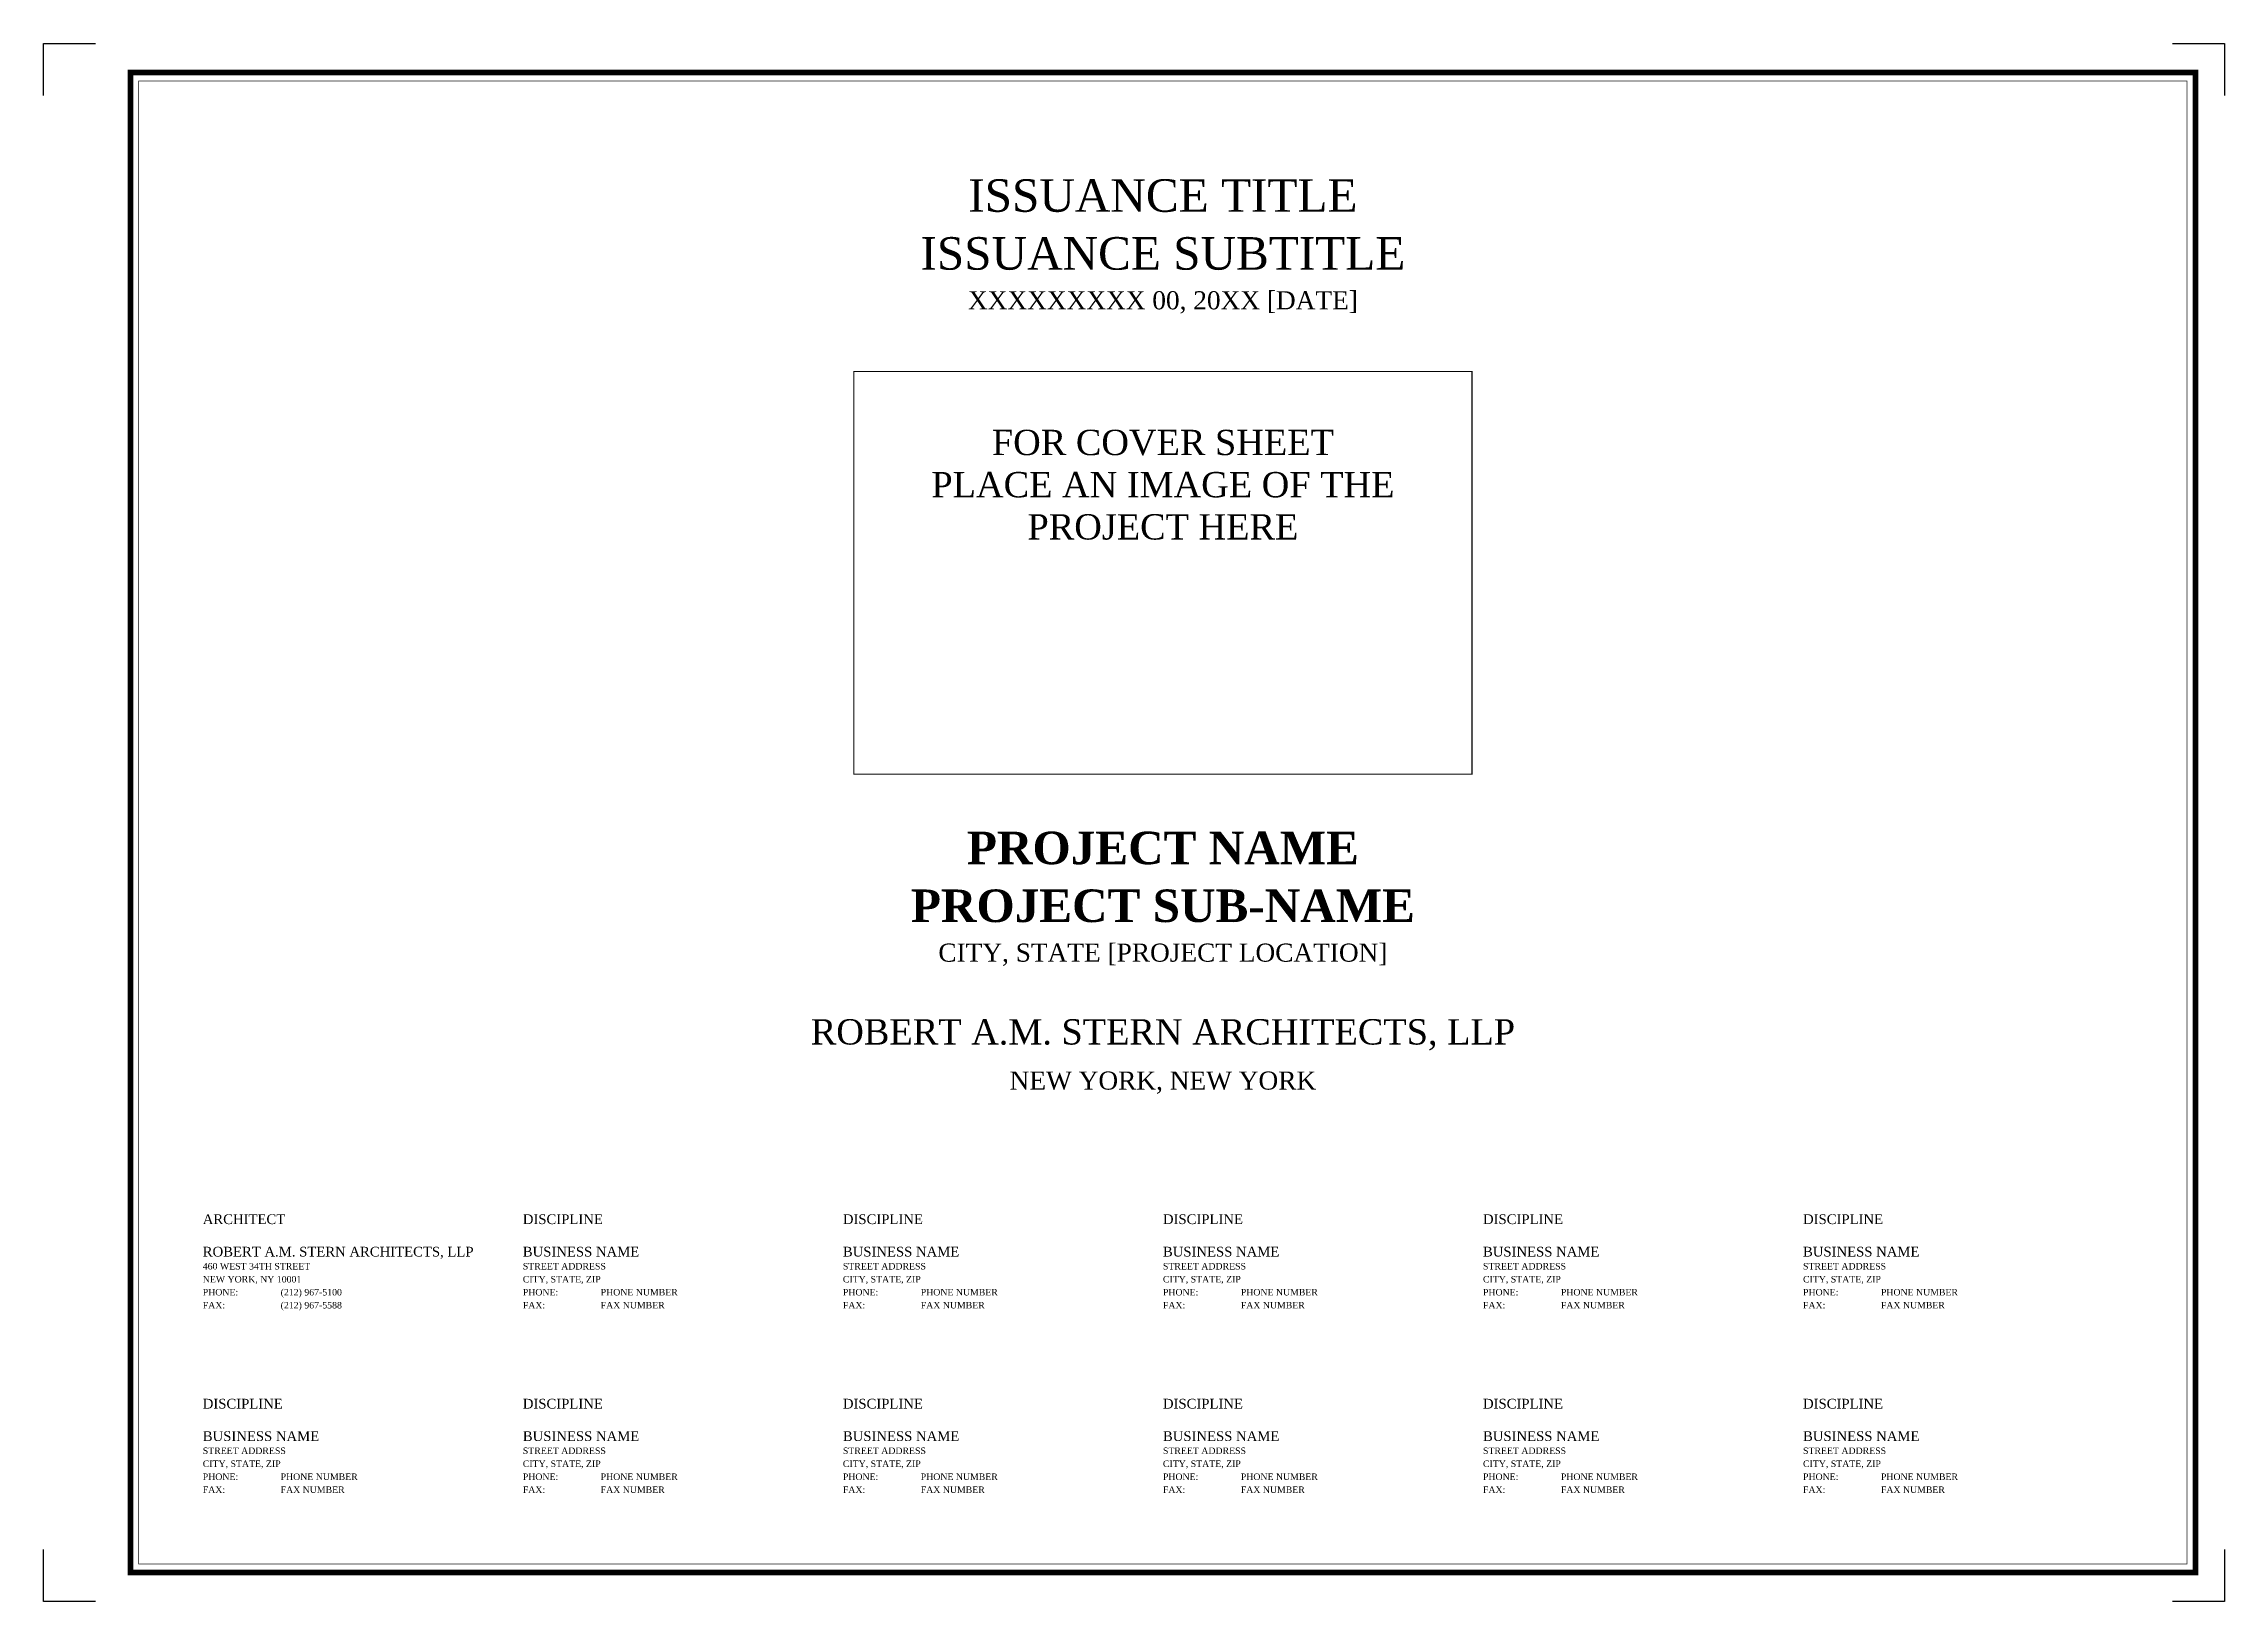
# Model space of a CAD drawing. Header units: inches. Extents: x 0 to 42, y 0 to 30.
import ezdxf
from ezdxf.enums import TextEntityAlignment as Align

# ---------------------------------------------------------------- set-up
doc = ezdxf.new("R2010")
doc.units = ezdxf.units.IN
doc.header["$LTSCALE"] = 0.03937
doc.header["$MEASUREMENT"] = 0
doc.layers.add('A-ANNO-NPLT', color=8, linetype='Continuous', plot=False)
doc.layers.add('G-Anno-Nplt', color=8, linetype='Continuous', plot=False)
doc.layers.add('A-ANNO-TTLB', color=3, linetype='Continuous')
doc.styles.add('TIMES', font='times.ttf')

# ---------------------------------------------------------------- blocks, each defined once
blk = doc.blocks.new('CONTACT INFO')
at = {"style": 'TIMES'}
for s, p in [('PHONE:', (0, 0.375)), ('FAX:', (0, 0.125))]:
    blk.add_text(s, height=0.125, dxfattribs=at).set_placement(p, align=Align.MIDDLE_LEFT)
for tag, height, p in [('DISCIPLINE', 0.1875, (0, 1.78125)), ('ADDRESSLINE1', 0.125, (0, 0.875)), ('BUSINESSNAME', 0.1875, (0, 1.15625)), ('ADDRESSLINE2', 0.125, (0, 0.625)), ('PHONENUMBER', 0.125, (1.5, 0.375)), ('FAXNUMBER', 0.125, (1.5, 0.125))]:
    blk.add_attdef(tag, text='', height=height, dxfattribs=at).set_placement(p, align=Align.MIDDLE_LEFT)

msp = doc.modelspace()

# ---------------------------------------------------------------- linework, layer by layer
at = {"layer": 'A-ANNO-NPLT', "flags": 128}
for points in [[(0, 29), (0, 30), (1, 30)], [(41, 30), (42, 30), (42, 29)], [(1, 0), (0, 0), (0, 1)], [(1, 0), (0, 0), (0, 1)], [(42, 1), (42, 0), (41, 0)]]:
    msp.add_lwpolyline(points, dxfattribs=at)
at = {"layer": 'A-ANNO-TTLB', "flags": 128}
for points, const_width in [([(41.443, 0.557), (1.672, 0.557), (1.672, 29.443), (41.443, 29.443)], 0.111), ([(41.281, 0.719), (1.833, 0.719), (1.833, 29.281), (41.281, 29.281)], 0.0128), ([(27.511, 23.687), (15.604, 23.687), (15.604, 15.93), (27.511, 15.93)], 0.0223)]:
    msp.add_lwpolyline(points, close=True, dxfattribs=dict(at, const_width=const_width))

# ---------------------------------------------------------------- block references
at = {"layer": 'A-ANNO-TTLB'}
for p, values in [((3.065, 5.579), {'FAXNUMBER': '(212) 967-5588', 'PHONENUMBER': '(212) 967-5100', 'ADDRESSLINE2': 'NEW YORK, NY 10001', 'ADDRESSLINE1': '460 WEST 34TH STREET', 'BUSINESSNAME': 'ROBERT A.M. STERN ARCHITECTS, LLP', 'DISCIPLINE': 'ARCHITECT'}), ((9.229, 5.579), {'FAXNUMBER': 'FAX NUMBER', 'PHONENUMBER': 'PHONE NUMBER', 'ADDRESSLINE2': 'CITY, STATE, ZIP', 'ADDRESSLINE1': 'STREET ADDRESS', 'BUSINESSNAME': 'BUSINESS NAME', 'DISCIPLINE': 'DISCIPLINE'}), ((15.393, 5.579), {'FAXNUMBER': 'FAX NUMBER', 'PHONENUMBER': 'PHONE NUMBER', 'ADDRESSLINE2': 'CITY, STATE, ZIP', 'ADDRESSLINE1': 'STREET ADDRESS', 'BUSINESSNAME': 'BUSINESS NAME', 'DISCIPLINE': 'DISCIPLINE'}), ((21.557, 5.579), {'FAXNUMBER': 'FAX NUMBER', 'PHONENUMBER': 'PHONE NUMBER', 'ADDRESSLINE2': 'CITY, STATE, ZIP', 'ADDRESSLINE1': 'STREET ADDRESS', 'BUSINESSNAME': 'BUSINESS NAME', 'DISCIPLINE': 'DISCIPLINE'}), ((27.721, 5.579), {'FAXNUMBER': 'FAX NUMBER', 'PHONENUMBER': 'PHONE NUMBER', 'ADDRESSLINE2': 'CITY, STATE, ZIP', 'ADDRESSLINE1': 'STREET ADDRESS', 'BUSINESSNAME': 'BUSINESS NAME', 'DISCIPLINE': 'DISCIPLINE'}), ((33.885, 5.579), {'FAXNUMBER': 'FAX NUMBER', 'PHONENUMBER': 'PHONE NUMBER', 'ADDRESSLINE2': 'CITY, STATE, ZIP', 'ADDRESSLINE1': 'STREET ADDRESS', 'BUSINESSNAME': 'BUSINESS NAME', 'DISCIPLINE': 'DISCIPLINE'}), ((3.065, 2.026), {'FAXNUMBER': 'FAX NUMBER', 'PHONENUMBER': 'PHONE NUMBER', 'ADDRESSLINE2': 'CITY, STATE, ZIP', 'ADDRESSLINE1': 'STREET ADDRESS', 'BUSINESSNAME': 'BUSINESS NAME', 'DISCIPLINE': 'DISCIPLINE'}), ((9.229, 2.026), {'FAXNUMBER': 'FAX NUMBER', 'PHONENUMBER': 'PHONE NUMBER', 'ADDRESSLINE2': 'CITY, STATE, ZIP', 'ADDRESSLINE1': 'STREET ADDRESS', 'BUSINESSNAME': 'BUSINESS NAME', 'DISCIPLINE': 'DISCIPLINE'}), ((15.393, 2.026), {'FAXNUMBER': 'FAX NUMBER', 'PHONENUMBER': 'PHONE NUMBER', 'ADDRESSLINE2': 'CITY, STATE, ZIP', 'ADDRESSLINE1': 'STREET ADDRESS', 'BUSINESSNAME': 'BUSINESS NAME', 'DISCIPLINE': 'DISCIPLINE'}), ((21.557, 2.026), {'FAXNUMBER': 'FAX NUMBER', 'PHONENUMBER': 'PHONE NUMBER', 'ADDRESSLINE2': 'CITY, STATE, ZIP', 'ADDRESSLINE1': 'STREET ADDRESS', 'BUSINESSNAME': 'BUSINESS NAME', 'DISCIPLINE': 'DISCIPLINE'}), ((27.721, 2.026), {'FAXNUMBER': 'FAX NUMBER', 'PHONENUMBER': 'PHONE NUMBER', 'ADDRESSLINE2': 'CITY, STATE, ZIP', 'ADDRESSLINE1': 'STREET ADDRESS', 'BUSINESSNAME': 'BUSINESS NAME', 'DISCIPLINE': 'DISCIPLINE'}), ((33.885, 2.026), {'FAXNUMBER': 'FAX NUMBER', 'PHONENUMBER': 'PHONE NUMBER', 'ADDRESSLINE2': 'CITY, STATE, ZIP', 'ADDRESSLINE1': 'STREET ADDRESS', 'BUSINESSNAME': 'BUSINESS NAME', 'DISCIPLINE': 'DISCIPLINE'})]:
    msp.add_blockref('CONTACT INFO', p, dxfattribs=at).add_auto_attribs(values)

# ---------------------------------------------------------------- texts
at = {"layer": 'A-ANNO-TTLB', "attachment_point": 8, "style": 'TIMES'}
for s, insert, char_height, width in [('ISSUANCE TITLE', (21.557, 26.752), 0.62693, 16.71822), ('ISSUANCE SUBTITLE', (21.557, 25.637), 0.62693, 16.71822), ('XXXXXXXXX 00, 20XX [DATE]', (21.557, 24.801), 0.3483, 12.26003), ('{\\fTimes New Roman|b1|i0|c0|p18;PROJECT NAME}', (21.557, 14.188), 0.62693, 16.71822), ('{\\fTimes New Roman|b1|i0|c0|p18;PROJECT SUB-NAME}', (21.557, 13.074), 0.62693, 16.71822), ('CITY, STATE [PROJECT LOCATION]', (21.557, 12.238), 0.3483, 16.71822), ('ROBERT A.M. STERN ARCHITECTS, LLP', (21.557, 10.61), 0.48761, 16.71822), ('NEW YORK, NEW YORK', (21.557, 9.774), 0.3483, 16.71822)]:
    msp.add_mtext(s, dxfattribs=dict(at, insert=insert, char_height=char_height, width=width))
at = {"layer": 'G-Anno-Nplt', "insert": (21.557, 21.503), "char_height": 0.48761, "width": 11.42664, "attachment_point": 5, "style": 'TIMES'}
msp.add_mtext('FOR COVER SHEET \\PPLACE AN IMAGE OF THE PROJECT HERE', dxfattribs=at)

doc.saveas('drawing.dxf')
